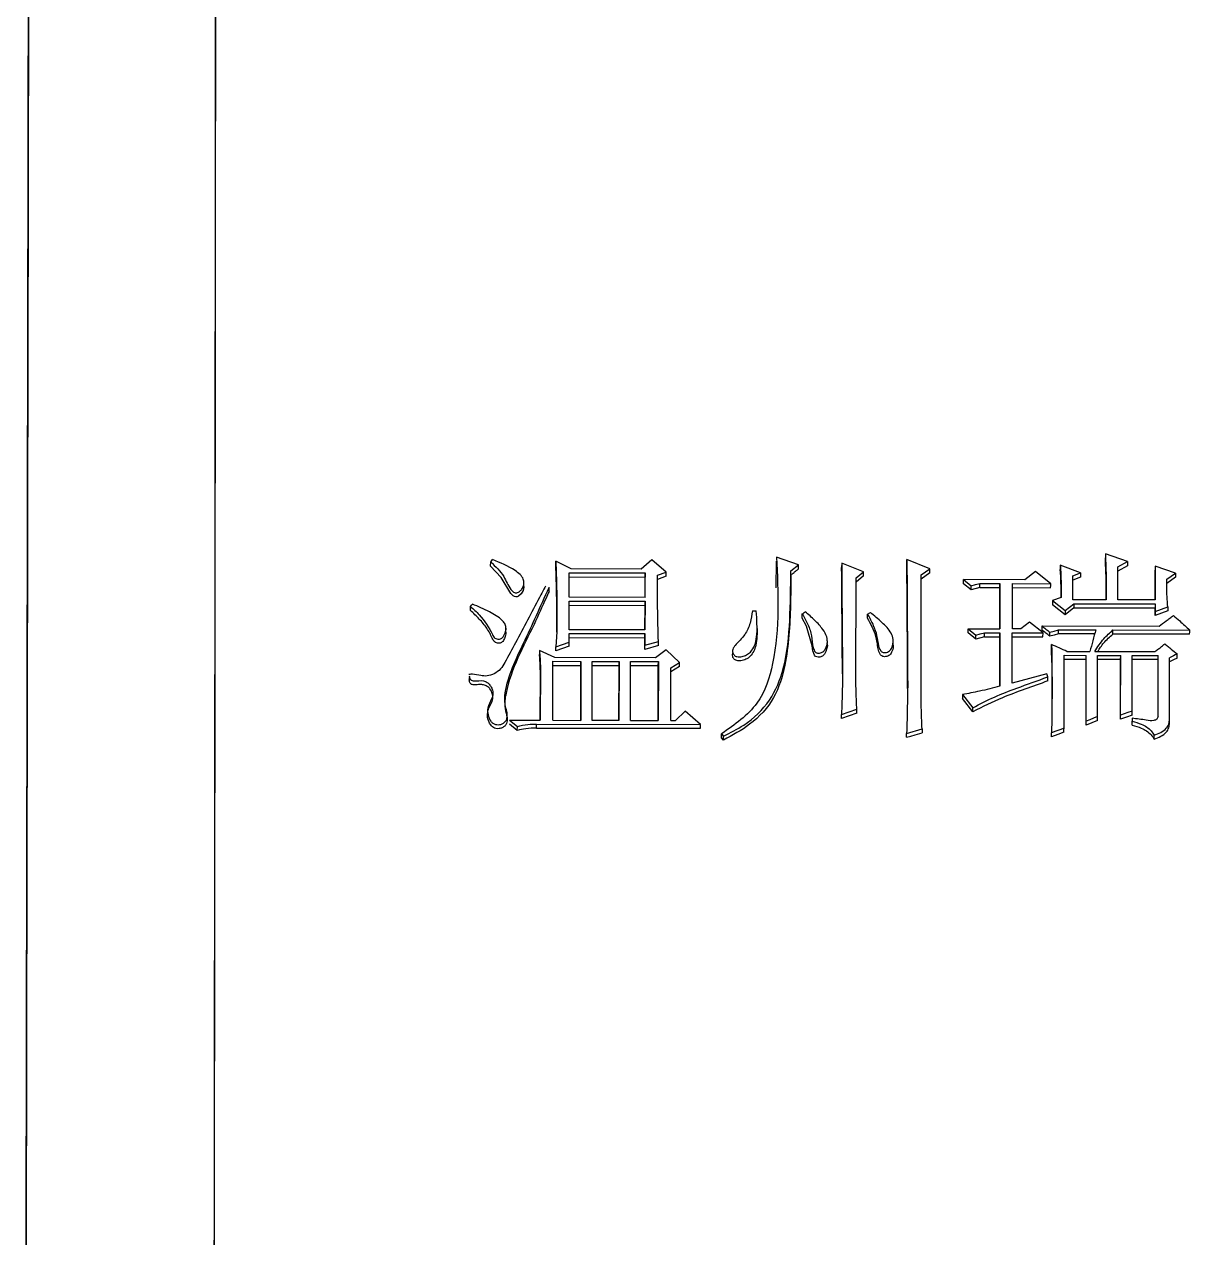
# Model space of a CAD drawing. Header units: millimetres. Extents: x 2320 to 4000, y 933 to 2121.
# Drawn here: x 2682.72 to 2695.87, y 1904.98 to 1918.67 of the extents above; entities that cross this region are included whole.
import ezdxf

# ---------------------------------------------------------------- set-up
doc = ezdxf.new("R2010")
doc.units = ezdxf.units.MM

msp = doc.modelspace()

# ---------------------------------------------------------------- linework, layer by layer
at = {"color": 7, "linetype": 'Continuous', "lineweight": 25}
for p, q in [((2691.454, 1912.569), (2691.205, 1912.656)), ((2694.916, 1912.693), (2694.915, 1912.646)), ((2695.164, 1912.606), (2694.916, 1912.693)), ((2687.981, 1912.555), (2687.982, 1912.602)), ((2688.89, 1912.522), (2688.717, 1912.609)), ((2689.68, 1912.521), (2688.89, 1912.522)), ((2689.799, 1912.624), (2689.68, 1912.521)), ((2689.961, 1912.486), (2689.799, 1912.624)), ((2691.201, 1912.309), (2691.205, 1912.61)), ((2691.367, 1912.5), (2691.454, 1912.569)), ((2691.367, 1912.454), (2691.367, 1912.5)), ((2691.941, 1912.586), (2691.94, 1912.539)), ((2692.189, 1912.49), (2691.941, 1912.586)), ((2692.936, 1912.523), (2692.676, 1912.628)), ((2692.838, 1912.454), (2692.936, 1912.523)), ((2694.634, 1912.477), (2694.407, 1912.564)), ((2694.407, 1912.564), (2694.407, 1912.517)), ((2695.056, 1912.546), (2695.164, 1912.606)), ((2695.164, 1912.559), (2695.056, 1912.499)), ((2695.056, 1912.173), (2695.056, 1912.546)), ((2695.477, 1912.172), (2695.478, 1912.507)), ((2695.478, 1912.553), (2695.478, 1912.172)), ((2695.705, 1912.475), (2695.478, 1912.553)), ((2695.478, 1912.553), (2695.478, 1912.507)), ((2688.355, 1912.375), (2688.355, 1912.386)), ((2688.868, 1912.202), (2688.869, 1912.479)), ((2688.868, 1912.432), (2689.723, 1912.431)), ((2688.869, 1912.479), (2689.723, 1912.477)), ((2689.723, 1912.2), (2689.723, 1912.477)), ((2689.723, 1912.477), (2689.723, 1912.431)), ((2689.723, 1912.2), (2689.723, 1912.431)), ((2689.961, 1912.439), (2689.863, 1912.405)), ((2689.864, 1912.451), (2689.961, 1912.486)), ((2691.368, 1912.321), (2691.368, 1912.368)), ((2692.102, 1911.29), (2692.103, 1912.421)), ((2692.103, 1912.421), (2692.189, 1912.49)), ((2692.189, 1912.444), (2692.103, 1912.374)), ((2692.837, 1911.088), (2692.838, 1912.454)), ((2692.936, 1912.477), (2692.838, 1912.408)), ((2693.314, 1912.402), (2693.401, 1912.332)), ((2694.007, 1912.4), (2693.314, 1912.402)), ((2693.314, 1912.355), (2693.314, 1912.402)), ((2694.126, 1912.495), (2694.007, 1912.4)), ((2694.299, 1912.356), (2694.126, 1912.495)), ((2694.547, 1912.174), (2694.548, 1912.443)), ((2694.634, 1912.43), (2694.547, 1912.396)), ((2694.548, 1912.443), (2694.634, 1912.477)), ((2695.705, 1912.428), (2695.607, 1912.359)), ((2695.608, 1912.406), (2695.705, 1912.475)), ((2688.355, 1912.34), (2688.355, 1912.353)), ((2688.641, 1912.268), (2688.641, 1912.315)), ((2693.401, 1912.286), (2693.314, 1912.355)), ((2693.401, 1912.286), (2693.401, 1912.332)), ((2693.498, 1912.311), (2693.401, 1912.286)), ((2693.498, 1912.358), (2693.725, 1912.357)), ((2693.498, 1912.311), (2693.498, 1912.358)), ((2693.498, 1912.311), (2693.725, 1912.311)), ((2693.725, 1912.357), (2693.725, 1911.845)), ((2693.725, 1911.845), (2693.725, 1912.311)), ((2693.866, 1912.357), (2694.299, 1912.356)), ((2693.866, 1911.845), (2693.866, 1912.357)), ((2693.866, 1912.311), (2694.298, 1912.31)), ((2687.754, 1912.053), (2687.754, 1912.1)), ((2689.723, 1912.2), (2688.868, 1912.202)), ((2688.868, 1912.158), (2689.723, 1912.157)), ((2688.868, 1911.837), (2688.868, 1912.158)), ((2688.868, 1912.112), (2689.723, 1912.11)), ((2689.723, 1912.157), (2689.722, 1911.835)), ((2689.722, 1911.835), (2689.723, 1912.11)), ((2694.418, 1912.2), (2694.32, 1912.166)), ((2694.32, 1912.166), (2694.461, 1912.052)), ((2694.46, 1912.006), (2694.32, 1912.119)), ((2694.461, 1912.052), (2694.558, 1912.13)), ((2694.926, 1912.173), (2694.547, 1912.174)), ((2694.558, 1912.13), (2695.478, 1912.129)), ((2695.478, 1912.172), (2695.056, 1912.173)), ((2695.478, 1912.129), (2695.477, 1912.042)), ((2695.478, 1912.129), (2695.477, 1912.082)), ((2695.477, 1912.042), (2695.618, 1912.094)), ((2695.618, 1912.094), (2695.618, 1912.048)), ((2690.934, 1912.05), (2690.977, 1912.05)), ((2692.232, 1912.013), (2692.265, 1912.03)), ((2692.232, 1911.967), (2692.232, 1912.013)), ((2694.558, 1912.084), (2694.46, 1912.006)), ((2694.461, 1912.052), (2694.46, 1912.006)), ((2694.558, 1912.084), (2695.477, 1912.082)), ((2695.477, 1911.996), (2695.477, 1912.082)), ((2695.618, 1912.048), (2695.477, 1911.996)), ((2688.154, 1911.809), (2688.155, 1911.855)), ((2689.722, 1911.835), (2688.868, 1911.837)), ((2693.368, 1911.846), (2693.454, 1911.776)), ((2693.368, 1911.846), (2693.725, 1911.845)), ((2693.368, 1911.8), (2693.368, 1911.846)), ((2693.963, 1911.845), (2693.866, 1911.845)), ((2694.06, 1911.923), (2693.963, 1911.845)), ((2694.212, 1911.801), (2694.06, 1911.923)), ((2694.201, 1911.879), (2695.521, 1911.877)), ((2694.201, 1911.833), (2694.201, 1911.879)), ((2694.385, 1911.835), (2694.807, 1911.834)), ((2694.385, 1911.789), (2694.385, 1911.835)), ((2695.001, 1911.834), (2695.867, 1911.832)), ((2695.001, 1911.788), (2695.001, 1911.834)), ((2688.727, 1911.811), (2688.716, 1911.645)), ((2688.716, 1911.645), (2688.868, 1911.697)), ((2688.868, 1911.793), (2689.722, 1911.792)), ((2688.868, 1911.697), (2688.868, 1911.793)), ((2688.868, 1911.747), (2689.722, 1911.746)), ((2689.722, 1911.792), (2689.722, 1911.661)), ((2689.722, 1911.615), (2689.722, 1911.746)), ((2689.722, 1911.661), (2689.874, 1911.704)), ((2690.76, 1911.683), (2690.76, 1911.682)), ((2690.984, 1911.754), (2690.984, 1911.801)), ((2691.777, 1911.711), (2691.777, 1911.734)), ((2692.52, 1911.73), (2692.52, 1911.734)), ((2692.52, 1911.688), (2692.52, 1911.717)), ((2693.454, 1911.73), (2693.368, 1911.8)), ((2693.454, 1911.73), (2693.454, 1911.776)), ((2693.552, 1911.756), (2693.454, 1911.73)), ((2693.552, 1911.802), (2693.725, 1911.802)), ((2693.552, 1911.756), (2693.552, 1911.802)), ((2693.552, 1911.756), (2693.725, 1911.756)), ((2693.725, 1911.802), (2693.724, 1911.2)), ((2693.724, 1911.2), (2693.725, 1911.756)), ((2693.865, 1911.801), (2694.212, 1911.801)), ((2693.865, 1911.234), (2693.865, 1911.801)), ((2693.865, 1911.756), (2694.211, 1911.755)), ((2694.211, 1911.755), (2694.212, 1911.801)), ((2694.794, 1911.789), (2694.385, 1911.789)), ((2695.866, 1911.787), (2695.001, 1911.788)), ((2688.705, 1911.523), (2688.532, 1911.602)), ((2688.532, 1911.602), (2688.532, 1911.557)), ((2688.868, 1911.652), (2688.716, 1911.6)), ((2688.716, 1911.6), (2688.716, 1911.645)), ((2689.722, 1911.615), (2689.722, 1911.661)), ((2689.874, 1911.658), (2689.722, 1911.615)), ((2689.96, 1911.608), (2689.841, 1911.521)), ((2690.112, 1911.468), (2689.96, 1911.608)), ((2694.309, 1911.624), (2694.309, 1911.67)), ((2694.311, 1911.467), (2694.309, 1911.624)), ((2694.449, 1911.548), (2694.698, 1911.547)), ((2694.449, 1910.725), (2694.449, 1911.548)), ((2694.482, 1911.591), (2694.741, 1911.591)), ((2694.697, 1910.804), (2694.698, 1911.547)), ((2694.698, 1911.502), (2694.698, 1911.547)), ((2694.796, 1911.591), (2695.477, 1911.589)), ((2694.827, 1910.856), (2694.828, 1911.547)), ((2694.828, 1911.547), (2695.088, 1911.546)), ((2695.087, 1910.873), (2695.088, 1911.546)), ((2695.087, 1911.501), (2695.088, 1911.546)), ((2695.217, 1911.546), (2695.509, 1911.546)), ((2695.217, 1910.917), (2695.217, 1911.546)), ((2695.509, 1910.855), (2695.509, 1911.546)), ((2695.509, 1911.5), (2695.509, 1911.546)), ((2688.683, 1910.815), (2688.684, 1911.48)), ((2688.683, 1911.434), (2688.997, 1911.434)), ((2688.684, 1911.48), (2688.997, 1911.479)), ((2689.841, 1911.521), (2688.705, 1911.523)), ((2688.997, 1911.479), (2688.997, 1910.814)), ((2688.997, 1911.434), (2688.997, 1911.479)), ((2688.997, 1910.814), (2688.997, 1911.434)), ((2689.127, 1911.479), (2689.43, 1911.478)), ((2689.127, 1910.814), (2689.127, 1911.479)), ((2689.127, 1911.433), (2689.43, 1911.433)), ((2689.43, 1911.478), (2689.429, 1910.814)), ((2689.429, 1910.814), (2689.43, 1911.433)), ((2689.43, 1911.433), (2689.43, 1911.478)), ((2689.559, 1910.813), (2689.56, 1911.478)), ((2689.56, 1911.478), (2689.874, 1911.477)), ((2689.56, 1911.433), (2689.873, 1911.432)), ((2689.874, 1911.477), (2689.873, 1910.813)), ((2689.873, 1911.432), (2689.874, 1911.477)), ((2689.873, 1910.813), (2689.873, 1911.432)), ((2690.014, 1911.407), (2690.112, 1911.468)), ((2690.111, 1911.423), (2690.014, 1911.362)), ((2690.014, 1910.812), (2690.014, 1911.407)), ((2694.311, 1911.471), (2694.31, 1910.817)), ((2694.698, 1911.502), (2694.449, 1911.502)), ((2694.697, 1910.759), (2694.698, 1911.502)), ((2695.087, 1911.501), (2694.828, 1911.501)), ((2695.087, 1910.829), (2695.087, 1911.501)), ((2695.509, 1911.5), (2695.217, 1911.501)), ((2695.509, 1910.854), (2695.509, 1911.5)), ((2695.639, 1910.828), (2695.639, 1911.519)), ((2687.742, 1911.253), (2687.742, 1911.298)), ((2688.543, 1911.393), (2688.542, 1910.815)), ((2688.542, 1910.815), (2688.543, 1911.347)), ((2688.543, 1911.347), (2688.543, 1911.393)), ((2694.254, 1911.339), (2693.865, 1911.234)), ((2694.265, 1911.304), (2694.254, 1911.339)), ((2694.265, 1911.258), (2694.265, 1911.304)), ((2693.302, 1911.104), (2693.421, 1910.956)), ((2693.302, 1911.104), (2693.302, 1911.059)), ((2693.421, 1910.911), (2693.302, 1911.059)), ((2690.176, 1910.917), (2690.068, 1910.812)), ((2690.349, 1910.768), (2690.176, 1910.917)), ((2691.939, 1910.879), (2692.112, 1910.94)), ((2692.112, 1910.895), (2691.939, 1910.834)), ((2691.939, 1910.834), (2691.939, 1910.879)), ((2693.421, 1910.911), (2693.421, 1910.956)), ((2695.087, 1910.829), (2695.087, 1910.873)), ((2688.196, 1910.816), (2688.283, 1910.745)), ((2688.196, 1910.816), (2688.542, 1910.815)), ((2688.282, 1910.701), (2688.196, 1910.771)), ((2688.282, 1910.701), (2688.283, 1910.745)), ((2688.499, 1910.771), (2690.349, 1910.768)), ((2688.499, 1910.727), (2688.499, 1910.771)), ((2688.499, 1910.727), (2690.349, 1910.724)), ((2688.683, 1910.815), (2688.997, 1910.814)), ((2689.429, 1910.814), (2689.127, 1910.814)), ((2689.559, 1910.813), (2689.873, 1910.813)), ((2690.014, 1910.812), (2690.068, 1910.812)), ((2692.674, 1910.667), (2692.848, 1910.72)), ((2692.848, 1910.72), (2692.847, 1910.675)), ((2694.697, 1910.759), (2694.697, 1910.804)), ((2695.217, 1910.838), (2695.216, 1910.793)), ((2695.216, 1910.758), (2695.217, 1910.803)), ((2695.216, 1910.758), (2695.216, 1910.793)), ((2695.217, 1910.838), (2695.217, 1910.803)), ((2695.638, 1910.784), (2695.639, 1910.828)), ((2690.587, 1910.662), (2690.608, 1910.636)), ((2690.587, 1910.618), (2690.587, 1910.662)), ((2690.608, 1910.592), (2690.587, 1910.618)), ((2690.608, 1910.592), (2690.608, 1910.636)), ((2692.674, 1910.623), (2692.674, 1910.667)), ((2694.308, 1910.629), (2694.308, 1910.673)), ((2695.465, 1910.6), (2695.465, 1910.645))]:
    msp.add_line(p, q, dxfattribs=at)
at = {"color": 7, "linetype": 'Continuous', "lineweight": 25, "flags": 128}
for points in [[(2688.353, 1912.339), (2688.356, 1912.318), (2688.35, 1912.278), (2688.327, 1912.241), (2688.295, 1912.214), (2688.28, 1912.208), (2688.265, 1912.206), (2688.249, 1912.21), (2688.234, 1912.218), (2688.21, 1912.245), (2688.101, 1912.427), (2687.981, 1912.555), (2687.981, 1912.555)], [(2687.982, 1912.602), (2687.987, 1912.608), (2687.995, 1912.618), (2688.003, 1912.628)], [(2688.717, 1912.562), (2688.717, 1912.588), (2688.717, 1912.609)], [(2691.454, 1912.523), (2691.454, 1912.549), (2691.454, 1912.569)], [(2692.676, 1912.581), (2692.676, 1912.607), (2692.676, 1912.628)], [(2692.936, 1912.477), (2692.936, 1912.503), (2692.936, 1912.523)], [(2695.164, 1912.606), (2695.164, 1912.58), (2695.164, 1912.559)], [(2689.961, 1912.439), (2689.961, 1912.465), (2689.961, 1912.486)], [(2692.189, 1912.444), (2692.189, 1912.47), (2692.189, 1912.49)], [(2694.634, 1912.477), (2694.634, 1912.451), (2694.634, 1912.43)], [(2695.705, 1912.475), (2695.705, 1912.449), (2695.705, 1912.428)], [(2693.401, 1912.332), (2693.45, 1912.345), (2693.498, 1912.358)], [(2693.725, 1912.311), (2693.725, 1912.337), (2693.725, 1912.357)], [(2694.298, 1912.31), (2694.299, 1912.336), (2694.299, 1912.356)], [(2687.754, 1912.099), (2687.765, 1912.112), (2687.776, 1912.125)], [(2689.723, 1912.11), (2689.723, 1912.136), (2689.723, 1912.157)], [(2694.32, 1912.166), (2694.32, 1912.14), (2694.32, 1912.119)], [(2694.558, 1912.13), (2694.558, 1912.105), (2694.558, 1912.084)], [(2691.496, 1911.968), (2691.497, 1911.988), (2691.497, 1912.001), (2691.497, 1912.014)], [(2691.774, 1911.688), (2691.78, 1911.653), (2691.764, 1911.59), (2691.746, 1911.559), (2691.724, 1911.54), (2691.695, 1911.528), (2691.675, 1911.526), (2691.66, 1911.529), (2691.647, 1911.536), (2691.635, 1911.55), (2691.617, 1911.597), (2691.607, 1911.654), (2691.546, 1911.878), (2691.496, 1911.968), (2691.496, 1911.968)], [(2691.497, 1912.014), (2691.505, 1912.021), (2691.517, 1912.031), (2691.529, 1912.04)], [(2695.477, 1912.042), (2695.477, 1912.016), (2695.477, 1911.996)], [(2694.287, 1911.809), (2694.336, 1911.822), (2694.385, 1911.835)], [(2695.866, 1911.787), (2695.867, 1911.812), (2695.867, 1911.832)], [(2688.868, 1911.652), (2688.868, 1911.677), (2688.868, 1911.697)], [(2689.722, 1911.746), (2689.722, 1911.771), (2689.722, 1911.792)], [(2689.874, 1911.658), (2689.874, 1911.684), (2689.874, 1911.704)], [(2693.454, 1911.776), (2693.503, 1911.789), (2693.552, 1911.802)], [(2693.725, 1911.756), (2693.725, 1911.781), (2693.725, 1911.802)], [(2694.287, 1911.763), (2694.287, 1911.789), (2694.287, 1911.809)], [(2694.385, 1911.789), (2694.336, 1911.776), (2694.287, 1911.763)], [(2695.726, 1911.563), (2695.704, 1911.552), (2695.683, 1911.541), (2695.661, 1911.53), (2695.639, 1911.519)], [(2695.726, 1911.517), (2695.726, 1911.543), (2695.726, 1911.563)], [(2690.111, 1911.423), (2690.111, 1911.448), (2690.112, 1911.468)], [(2695.726, 1911.517), (2695.682, 1911.496), (2695.639, 1911.474)], [(2692.112, 1910.895), (2692.112, 1910.92), (2692.112, 1910.94)], [(2694.827, 1910.856), (2694.782, 1910.838), (2694.74, 1910.821), (2694.697, 1910.804)], [(2694.827, 1910.812), (2694.827, 1910.837), (2694.827, 1910.856)], [(2695.217, 1910.917), (2695.17, 1910.901), (2695.128, 1910.887), (2695.087, 1910.873)], [(2695.217, 1910.872), (2695.152, 1910.85), (2695.087, 1910.829)], [(2695.217, 1910.872), (2695.217, 1910.897), (2695.217, 1910.917)], [(2690.349, 1910.724), (2690.349, 1910.748), (2690.349, 1910.768)], [(2694.449, 1910.725), (2694.402, 1910.708), (2694.355, 1910.691), (2694.308, 1910.673)], [(2694.448, 1910.681), (2694.448, 1910.706), (2694.449, 1910.725)], [(2694.827, 1910.812), (2694.762, 1910.786), (2694.697, 1910.759)], [(2692.674, 1910.623), (2692.722, 1910.637), (2692.769, 1910.652), (2692.847, 1910.675)], [(2694.448, 1910.681), (2694.378, 1910.655), (2694.308, 1910.629)]]:
    msp.add_lwpolyline(points, dxfattribs=at)
at = {"color": 7, "linetype": 'Continuous', "lineweight": 25}
for points in [[(2682.842, 1957.914), (2682.842, 1957.834), (2682.842, 1957.673), (2682.838, 1956.026), (2682.833, 1953.375), (2682.826, 1949.657), (2682.818, 1944.955), (2682.807, 1939.33), (2682.795, 1932.867), (2682.781, 1925.661), (2682.767, 1917.818), (2682.751, 1909.45), (2682.734, 1900.694), (2682.723, 1894.652), (2682.717, 1891.63)], [(2682.725, 1895.937), (2682.73, 1898.523), (2682.74, 1903.695), (2682.754, 1911.153), (2682.767, 1918.277), (2682.78, 1924.965), (2682.792, 1931.142), (2682.802, 1936.733), (2682.811, 1941.67), (2682.819, 1945.893), (2682.826, 1949.357), (2682.831, 1951.998), (2682.834, 1953.865), (2682.835, 1954.382), (2682.836, 1954.64)]]:
    msp.add_open_spline(points, degree=3, dxfattribs=at)
for points, knots in [([(2684.862, 1901.226), (2684.862, 1901.716), (2684.865, 1904.171), (2684.871, 1908.518), (2684.877, 1914.126), (2684.882, 1919.522), (2684.886, 1925.276), (2684.889, 1931.228), (2684.89, 1937.154), (2684.888, 1942.423), (2684.885, 1946.95), (2684.879, 1950.704), (2684.872, 1953.293), (2684.865, 1954.987), (2684.858, 1956.067), (2684.85, 1956.793), (2684.844, 1956.945), (2684.841, 1957.02)], [0, 0, 0, 0, 0.015692, 0.078515, 0.141334, 0.20415, 0.266967, 0.352016, 0.437317, 0.522367, 0.607418, 0.69272, 0.77777, 0.83263, 0.887489, 0.943742, 1, 1, 1, 1]), ([(2684.86, 1901.034), (2684.861, 1901.573), (2684.864, 1904.266), (2684.871, 1909.612), (2684.878, 1916.829), (2684.884, 1924.146), (2684.887, 1930.32), (2684.888, 1935.424), (2684.887, 1939.603), (2684.885, 1943.81), (2684.881, 1947.815), (2684.875, 1951.354), (2684.865, 1954.028), (2684.854, 1955.822), (2684.844, 1956.154), (2684.84, 1956.321)], [0, 0, 0, 0, 0.017379, 0.086966, 0.17585, 0.265018, 0.353899, 0.419464, 0.485029, 0.550594, 0.638845, 0.727377, 0.81563, 0.907817, 1, 1, 1, 1]), ([(2691.205, 1912.656), (2691.225, 1912.258), (2691.253, 1911.702), (2691.028, 1910.972), (2690.736, 1910.767), (2690.587, 1910.662)], [0, 0, 0, 0, 0.554435, 0.773568, 1, 1, 1, 1]), ([(2694.926, 1912.173), (2694.926, 1912.206), (2694.926, 1912.287), (2694.924, 1912.445), (2694.918, 1912.57), (2694.915, 1912.646)], [0, 0, 0, 0, 0.208731, 0.5152, 1, 1, 1, 1]), ([(2694.916, 1912.693), (2694.919, 1912.595), (2694.925, 1912.46), (2694.926, 1912.287), (2694.926, 1912.211), (2694.926, 1912.173)], [0, 0, 0, 0, 0.5632267, 0.7816065, 1, 1, 1, 1]), ([(2687.982, 1912.602), (2688.037, 1912.55), (2688.134, 1912.458), (2688.18, 1912.326), (2688.228, 1912.268), (2688.248, 1912.255), (2688.266, 1912.251), (2688.286, 1912.255), (2688.307, 1912.267), (2688.332, 1912.289), (2688.353, 1912.323), (2688.359, 1912.365), (2688.351, 1912.414), (2688.315, 1912.464), (2688.202, 1912.545), (2688.091, 1912.591), (2688.003, 1912.628)], [0, 0, 0, 0, 0.207426, 0.367178, 0.400688, 0.416557, 0.431267, 0.448072, 0.466648, 0.497246, 0.538519, 0.578668, 0.620139, 0.682423, 0.747231, 1, 1, 1, 1]), ([(2688.717, 1912.609), (2688.721, 1912.506), (2688.727, 1912.322), (2688.728, 1912.056), (2688.728, 1911.893), (2688.727, 1911.811)], [0, 0, 0, 0, 0.386875, 0.693415, 1, 1, 1, 1]), ([(2688.727, 1911.81), (2688.727, 1911.846), (2688.728, 1911.909), (2688.728, 1911.984), (2688.728, 1912.049), (2688.727, 1912.1), (2688.727, 1912.152), (2688.726, 1912.229), (2688.724, 1912.306), (2688.722, 1912.396), (2688.721, 1912.447), (2688.719, 1912.492), (2688.718, 1912.526), (2688.717, 1912.547), (2688.717, 1912.562)], [0, 0, 0, 0, 0.1459511, 0.2485273, 0.2998155, 0.4023919, 0.45368, 0.5049681, 0.7101241, 0.7614122, 0.8639885, 0.9152766, 0.9409207, 1, 1, 1, 1]), ([(2690.608, 1910.636), (2690.686, 1910.675), (2690.888, 1910.776), (2691.152, 1911.03), (2691.318, 1911.451), (2691.362, 1911.949), (2691.366, 1912.316), (2691.367, 1912.5)], [0, 0, 0, 0, 0.112641, 0.292889, 0.474955, 0.735645, 1, 1, 1, 1]), ([(2691.367, 1912.454), (2691.379, 1912.464), (2691.4, 1912.48), (2691.429, 1912.503), (2691.445, 1912.516), (2691.454, 1912.523)], [0, 0, 0, 0, 0.4285178, 0.7142589, 1, 1, 1, 1]), ([(2691.95, 1911.34), (2691.949, 1911.424), (2691.948, 1911.553), (2691.947, 1911.772), (2691.945, 1911.951), (2691.944, 1912.13), (2691.943, 1912.241), (2691.942, 1912.33), (2691.942, 1912.387), (2691.941, 1912.433), (2691.941, 1912.48), (2691.941, 1912.515), (2691.94, 1912.539)], [0, 0, 0, 0, 0.21029, 0.322113, 0.545759, 0.657582, 0.769405, 0.825316, 0.881228, 0.910921, 0.940614, 1, 1, 1, 1]), ([(2691.941, 1912.586), (2691.942, 1912.408), (2691.944, 1912.14), (2691.947, 1911.803), (2691.949, 1911.576), (2691.95, 1911.438), (2691.95, 1911.369)], [0, 0, 0, 0, 0.440829, 0.661242, 0.83062, 1, 1, 1, 1]), ([(2692.676, 1912.628), (2692.678, 1912.442), (2692.68, 1912.111), (2692.682, 1911.705), (2692.684, 1911.413), (2692.685, 1911.266), (2692.686, 1911.193)], [0, 0, 0, 0, 0.390303, 0.695145, 0.847572, 1, 1, 1, 1]), ([(2692.685, 1911.174), (2692.685, 1911.177), (2692.685, 1911.186), (2692.685, 1911.206), (2692.685, 1911.236), (2692.685, 1911.271), (2692.684, 1911.341), (2692.683, 1911.494), (2692.682, 1911.777), (2692.68, 1912.084), (2692.678, 1912.333), (2692.677, 1912.475), (2692.676, 1912.545), (2692.676, 1912.581)], [0, 0, 0, 0, 0.006208, 0.018649, 0.04353, 0.068411, 0.093293, 0.192818, 0.39187, 0.695929, 0.847964, 0.923982, 1, 1, 1, 1]), ([(2694.407, 1912.564), (2694.409, 1912.53), (2694.413, 1912.461), (2694.417, 1912.339), (2694.417, 1912.252), (2694.418, 1912.2)], [0, 0, 0, 0, 0.284728, 0.569466, 1, 1, 1, 1]), ([(2694.417, 1912.2), (2694.417, 1912.219), (2694.417, 1912.272), (2694.414, 1912.378), (2694.41, 1912.465), (2694.407, 1912.517)], [0, 0, 0, 0, 0.178051, 0.501334, 1, 1, 1, 1]), ([(2689.874, 1911.704), (2689.87, 1911.832), (2689.865, 1912.021), (2689.864, 1912.27), (2689.864, 1912.391), (2689.864, 1912.451)], [0, 0, 0, 0, 0.513443, 0.756719, 1, 1, 1, 1]), ([(2691.367, 1912.454), (2691.367, 1912.341), (2691.365, 1912.001), (2691.338, 1911.533), (2691.2, 1911.058), (2690.936, 1910.767), (2690.71, 1910.646), (2690.608, 1910.592)], [0, 0, 0, 0, 0.162061, 0.486697, 0.667178, 0.849696, 1, 1, 1, 1]), ([(2695.618, 1912.094), (2695.616, 1912.132), (2695.611, 1912.204), (2695.608, 1912.308), (2695.608, 1912.373), (2695.608, 1912.406)], [0, 0, 0, 0, 0.370983, 0.685388, 1, 1, 1, 1]), ([(2688.6, 1912.327), (2688.577, 1912.285), (2688.465, 1912.072), (2688.313, 1911.785), (2688.171, 1911.515), (2688.098, 1911.391), (2688.027, 1911.336), (2687.945, 1911.311), (2687.862, 1911.317), (2687.795, 1911.339), (2687.751, 1911.333), (2687.737, 1911.331)], [0, 0, 0, 0, 0.102395, 0.511938, 0.690628, 0.751585, 0.813367, 0.867382, 0.913423, 0.973554, 1, 1, 1, 1]), ([(2687.741, 1911.316), (2687.741, 1911.309), (2687.742, 1911.296), (2687.749, 1911.28), (2687.76, 1911.268), (2687.776, 1911.262), (2687.823, 1911.256), (2687.883, 1911.27), (2687.944, 1911.244), (2687.978, 1911.211), (2688.001, 1911.166), (2688.01, 1911.112), (2687.989, 1911.038), (2687.94, 1910.965), (2687.949, 1910.874), (2687.972, 1910.816), (2688.005, 1910.781), (2688.034, 1910.767), (2688.066, 1910.763), (2688.097, 1910.768), (2688.127, 1910.782), (2688.153, 1910.806), (2688.168, 1910.836), (2688.173, 1910.901), (2688.133, 1910.994), (2688.157, 1911.281), (2688.371, 1911.712), (2688.546, 1912.103), (2688.64, 1912.311)], [0, 0, 0, 0, 0.0077713, 0.0158316, 0.020898, 0.0259592, 0.0344206, 0.0725739, 0.0891678, 0.1057133, 0.1266355, 0.1478921, 0.1714651, 0.2180015, 0.2486216, 0.2792272, 0.2913691, 0.3036375, 0.3143026, 0.3254008, 0.3378209, 0.3512343, 0.3645439, 0.3773655, 0.4297963, 0.4823092, 0.7227669, 1, 1, 1, 1]), ([(2688.641, 1912.268), (2688.629, 1912.244), (2688.572, 1912.12), (2688.406, 1911.741), (2688.183, 1911.344), (2688.13, 1910.969), (2688.165, 1910.868), (2688.171, 1910.81), (2688.162, 1910.776), (2688.142, 1910.749), (2688.113, 1910.729), (2688.078, 1910.719), (2688.042, 1910.72), (2688.012, 1910.732), (2687.984, 1910.757), (2687.957, 1910.803), (2687.942, 1910.867), (2687.955, 1910.959), (2688.013, 1911.033), (2688.003, 1911.117), (2687.98, 1911.165), (2687.944, 1911.199), (2687.903, 1911.216), (2687.853, 1911.22), (2687.811, 1911.213), (2687.777, 1911.216), (2687.76, 1911.223), (2687.749, 1911.234), (2687.742, 1911.25), (2687.741, 1911.263), (2687.741, 1911.27)], [0, 0, 0, 0, 0.032868, 0.164313, 0.500812, 0.571772, 0.614165, 0.629315, 0.642292, 0.655278, 0.668229, 0.681703, 0.694768, 0.7063, 0.716864, 0.736527, 0.768308, 0.795171, 0.848177, 0.871235, 0.8943, 0.910729, 0.927235, 0.942219, 0.964687, 0.973751, 0.979064, 0.984404, 0.990949, 1, 1, 1, 1]), ([(2687.754, 1912.1), (2687.788, 1912.069), (2687.889, 1911.975), (2687.968, 1911.854), (2688.012, 1911.759), (2688.029, 1911.742), (2688.05, 1911.732), (2688.072, 1911.729), (2688.092, 1911.731), (2688.11, 1911.741), (2688.133, 1911.768), (2688.15, 1911.809), (2688.158, 1911.861), (2688.144, 1911.906), (2688.088, 1911.974), (2687.958, 1912.045), (2687.84, 1912.097), (2687.776, 1912.126)], [0, 0, 0, 0, 0.118686, 0.359193, 0.382947, 0.402075, 0.421219, 0.441111, 0.455766, 0.470497, 0.490906, 0.548401, 0.59066, 0.633123, 0.67426, 0.821862, 1, 1, 1, 1]), ([(2688.153, 1911.809), (2688.153, 1911.797), (2688.152, 1911.768), (2688.137, 1911.734), (2688.12, 1911.706), (2688.105, 1911.692), (2688.088, 1911.685), (2688.069, 1911.683), (2688.048, 1911.687), (2688.027, 1911.697), (2688.009, 1911.717), (2687.987, 1911.771), (2687.942, 1911.857), (2687.855, 1911.959), (2687.788, 1912.022), (2687.754, 1912.053)], [0, 0, 0, 0, 0.056202, 0.134387, 0.173037, 0.202559, 0.226059, 0.24948, 0.2826, 0.316015, 0.34965, 0.397629, 0.589039, 0.792863, 1, 1, 1, 1]), ([(2690.934, 1912.05), (2690.927, 1912.004), (2690.914, 1911.911), (2690.855, 1911.771), (2690.764, 1911.692), (2690.718, 1911.631), (2690.709, 1911.602), (2690.712, 1911.575), (2690.724, 1911.553), (2690.74, 1911.539), (2690.763, 1911.531), (2690.798, 1911.529), (2690.845, 1911.539), (2690.893, 1911.565), (2690.937, 1911.61), (2690.987, 1911.721), (2690.989, 1911.875), (2690.981, 1912), (2690.977, 1912.05)], [0, 0, 0, 0, 0.1155207, 0.231637, 0.3603166, 0.3887728, 0.4111395, 0.4336114, 0.4546725, 0.4686543, 0.4826316, 0.5059355, 0.5454597, 0.5859072, 0.6273218, 0.6908769, 0.8746241, 1, 1, 1, 1]), ([(2691.497, 1912.014), (2691.519, 1911.975), (2691.565, 1911.896), (2691.606, 1911.767), (2691.608, 1911.668), (2691.628, 1911.608), (2691.64, 1911.587), (2691.655, 1911.576), (2691.671, 1911.571), (2691.692, 1911.572), (2691.716, 1911.58), (2691.742, 1911.597), (2691.767, 1911.634), (2691.784, 1911.689), (2691.774, 1911.766), (2691.725, 1911.853), (2691.637, 1911.945), (2691.567, 1912.009), (2691.529, 1912.04), (2691.529, 1912.04)], [0, 0, 0, 0, 0.122964, 0.247033, 0.370506, 0.395962, 0.421667, 0.433716, 0.445798, 0.461982, 0.485012, 0.508549, 0.540715, 0.603685, 0.664286, 0.751117, 0.871604, 0.999877, 1, 1, 1, 1]), ([(2692.232, 1912.013), (2692.256, 1911.971), (2692.298, 1911.893), (2692.34, 1911.772), (2692.35, 1911.674), (2692.37, 1911.61), (2692.393, 1911.586), (2692.411, 1911.579), (2692.434, 1911.577), (2692.459, 1911.582), (2692.482, 1911.595), (2692.502, 1911.619), (2692.519, 1911.663), (2692.526, 1911.727), (2692.494, 1911.825), (2692.393, 1911.922), (2692.308, 1911.994), (2692.265, 1912.03)], [0, 0, 0, 0, 0.133288, 0.244453, 0.355406, 0.411337, 0.426567, 0.441924, 0.46024, 0.483233, 0.506284, 0.526764, 0.567645, 0.636153, 0.704868, 0.849066, 1, 1, 1, 1]), ([(2692.516, 1911.688), (2692.518, 1911.675), (2692.526, 1911.639), (2692.512, 1911.594), (2692.492, 1911.56), (2692.473, 1911.543), (2692.449, 1911.534), (2692.425, 1911.531), (2692.404, 1911.535), (2692.386, 1911.546), (2692.365, 1911.574), (2692.346, 1911.649), (2692.334, 1911.753), (2692.287, 1911.868), (2692.25, 1911.934), (2692.232, 1911.967)], [0, 0, 0, 0, 0.057848, 0.158079, 0.196313, 0.228889, 0.261496, 0.295622, 0.320347, 0.345285, 0.375472, 0.466946, 0.67758, 0.837757, 1, 1, 1, 1]), ([(2695.521, 1911.877), (2695.548, 1911.897), (2695.588, 1911.927), (2695.642, 1911.968), (2695.669, 1911.988), (2695.683, 1911.998)], [0, 0, 0, 0, 0.5, 0.75, 1, 1, 1, 1]), ([(2695.683, 1911.998), (2695.706, 1911.977), (2695.749, 1911.939), (2695.81, 1911.884), (2695.848, 1911.85), (2695.867, 1911.832)], [0, 0, 0, 0, 0.382288, 0.691144, 1, 1, 1, 1]), ([(2690.984, 1911.883), (2690.985, 1911.876), (2690.989, 1911.803), (2690.985, 1911.705), (2690.953, 1911.593), (2690.914, 1911.537), (2690.862, 1911.5), (2690.813, 1911.486), (2690.774, 1911.484), (2690.749, 1911.49), (2690.731, 1911.5), (2690.718, 1911.515), (2690.711, 1911.536), (2690.709, 1911.556), (2690.714, 1911.568), (2690.715, 1911.572)], [0, 0, 0, 0, 0.0303454, 0.3603438, 0.4763949, 0.5935973, 0.678864, 0.7643231, 0.8132043, 0.8469953, 0.8746456, 0.9022271, 0.940594, 0.9794498, 1, 1, 1, 1]), ([(2694.201, 1911.879), (2694.215, 1911.867), (2694.244, 1911.844), (2694.273, 1911.821), (2694.287, 1911.809)], [0, 0, 0, 0, 0.5, 1, 1, 1, 1]), ([(2694.287, 1911.763), (2694.273, 1911.775), (2694.244, 1911.798), (2694.215, 1911.822), (2694.201, 1911.833)], [0, 0, 0, 0, 0.499999, 1, 1, 1, 1]), ([(2694.807, 1911.834), (2694.796, 1911.794), (2694.774, 1911.713), (2694.752, 1911.631), (2694.741, 1911.591)], [0, 0, 0, 0, 0.5, 1, 1, 1, 1]), ([(2694.796, 1911.591), (2694.827, 1911.64), (2694.884, 1911.73), (2694.965, 1911.802), (2695.001, 1911.834)], [0, 0, 0, 0, 0.5562608, 1, 1, 1, 1]), ([(2694.828, 1911.591), (2694.85, 1911.624), (2694.897, 1911.697), (2694.965, 1911.756), (2695.001, 1911.788)], [0, 0, 0, 0, 0.461428, 1, 1, 1, 1]), ([(2695.477, 1911.589), (2695.489, 1911.599), (2695.514, 1911.619), (2695.55, 1911.648), (2695.573, 1911.667), (2695.585, 1911.676)], [0, 0, 0, 0, 0.342692, 0.671346, 1, 1, 1, 1]), ([(2695.585, 1911.676), (2695.598, 1911.666), (2695.622, 1911.646), (2695.669, 1911.608), (2695.704, 1911.581), (2695.726, 1911.563)], [0, 0, 0, 0, 0.263606, 0.527213, 1, 1, 1, 1]), ([(2688.532, 1911.602), (2688.535, 1911.571), (2688.539, 1911.521), (2688.542, 1911.451), (2688.543, 1911.412), (2688.543, 1911.393)], [0, 0, 0, 0, 0.438995, 0.719464, 1, 1, 1, 1]), ([(2688.543, 1911.347), (2688.542, 1911.378), (2688.541, 1911.428), (2688.537, 1911.498), (2688.534, 1911.537), (2688.532, 1911.557)], [0, 0, 0, 0, 0.435197, 0.717566, 1, 1, 1, 1]), ([(2694.309, 1911.67), (2694.31, 1911.609), (2694.313, 1911.413), (2694.315, 1911.081), (2694.31, 1910.809), (2694.308, 1910.673)], [0, 0, 0, 0, 0.183884, 0.591879, 1, 1, 1, 1]), ([(2694.482, 1911.591), (2694.453, 1911.604), (2694.395, 1911.631), (2694.338, 1911.657), (2694.309, 1911.67)], [0, 0, 0, 0, 0.5, 1, 1, 1, 1]), ([(2691.95, 1911.369), (2691.95, 1911.303), (2691.949, 1911.188), (2691.945, 1911.025), (2691.941, 1910.928), (2691.939, 1910.879)], [0, 0, 0, 0, 0.404483, 0.702227, 1, 1, 1, 1]), ([(2692.112, 1910.94), (2692.111, 1910.971), (2692.107, 1911.033), (2692.103, 1911.149), (2692.102, 1911.235), (2692.102, 1911.29)], [0, 0, 0, 0, 0.264401, 0.528809, 1, 1, 1, 1]), ([(2693.421, 1910.956), (2693.501, 1910.998), (2693.661, 1911.082), (2693.948, 1911.189), (2694.149, 1911.262), (2694.265, 1911.304)], [0, 0, 0, 0, 0.299814, 0.597246, 1, 1, 1, 1]), ([(2692.686, 1911.193), (2692.684, 1911.121), (2692.682, 1910.997), (2692.678, 1910.822), (2692.676, 1910.719), (2692.674, 1910.667)], [0, 0, 0, 0, 0.412441, 0.70622, 1, 1, 1, 1]), ([(2693.724, 1911.2), (2693.687, 1911.19), (2693.611, 1911.17), (2693.471, 1911.136), (2693.367, 1911.116), (2693.302, 1911.104)], [0, 0, 0, 0, 0.270954, 0.541932, 1, 1, 1, 1]), ([(2694.265, 1911.258), (2694.179, 1911.228), (2694.008, 1911.166), (2693.721, 1911.061), (2693.53, 1910.966), (2693.421, 1910.911)], [0, 0, 0, 0, 0.297541, 0.595102, 1, 1, 1, 1]), ([(2692.848, 1910.72), (2692.846, 1910.751), (2692.843, 1910.815), (2692.839, 1910.938), (2692.838, 1911.028), (2692.837, 1911.088)], [0, 0, 0, 0, 0.258832, 0.517669, 1, 1, 1, 1]), ([(2695.509, 1910.855), (2695.508, 1910.85), (2695.505, 1910.841), (2695.496, 1910.827), (2695.48, 1910.817), (2695.44, 1910.805), (2695.35, 1910.821), (2695.27, 1910.831), (2695.217, 1910.838)], [0, 0, 0, 0, 0.049888, 0.101022, 0.164011, 0.229448, 0.49258, 1, 1, 1, 1]), ([(2688.499, 1910.727), (2688.458, 1910.726), (2688.385, 1910.724), (2688.314, 1910.708), (2688.282, 1910.701)], [0, 0, 0, 0, 0.5610855, 1, 1, 1, 1]), ([(2688.283, 1910.745), (2688.322, 1910.754), (2688.394, 1910.77), (2688.467, 1910.771), (2688.499, 1910.771)], [0, 0, 0, 0, 0.558835, 1, 1, 1, 1]), ([(2695.216, 1910.758), (2695.252, 1910.749), (2695.31, 1910.734), (2695.381, 1910.696), (2695.434, 1910.654), (2695.455, 1910.618), (2695.465, 1910.6)], [0, 0, 0, 0, 0.3488, 0.571044, 0.788393, 1, 1, 1, 1]), ([(2695.217, 1910.803), (2695.252, 1910.794), (2695.31, 1910.778), (2695.382, 1910.74), (2695.434, 1910.699), (2695.455, 1910.662), (2695.465, 1910.645)], [0, 0, 0, 0, 0.34869, 0.570906, 0.788288, 1, 1, 1, 1]), ([(2695.465, 1910.645), (2695.517, 1910.666), (2695.588, 1910.695), (2695.635, 1910.773), (2695.637, 1910.81), (2695.639, 1910.828)], [0, 0, 0, 0, 0.572838, 0.788051, 1, 1, 1, 1]), ([(2695.465, 1910.6), (2695.517, 1910.622), (2695.587, 1910.651), (2695.635, 1910.729), (2695.637, 1910.766), (2695.638, 1910.784)], [0, 0, 0, 0, 0.573022, 0.788169, 1, 1, 1, 1])]:
    msp.add_open_spline(points, degree=3, knots=knots, dxfattribs=at)

doc.saveas('drawing.dxf')
